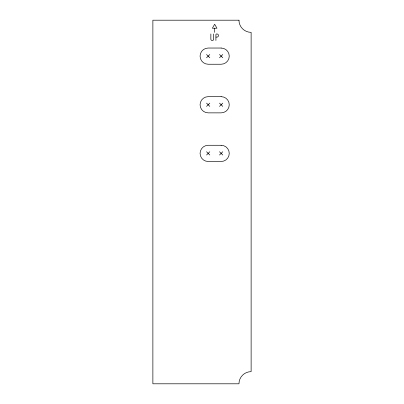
<?xml version="1.0" encoding="UTF-8"?>
<svg xmlns="http://www.w3.org/2000/svg" width="404" height="404" viewBox="0 0 404 404"><rect width="100%" height="100%" fill="white"/><g stroke="black" fill="none" stroke-linecap="round" stroke-linejoin="round"><path stroke-width="0.61" d="M206.56 57.757L209.797 54.52M219.523 57.757L222.766 54.52M206.56 106.378L209.797 103.136M219.523 106.378L222.766 103.136M206.56 155L209.797 151.758M219.523 155L222.766 151.758M214.499 28.224L212.368 28.224L214.66 24.25L216.958 28.224L214.66 28.224L214.66 32.355M216.069 37.102L216.908 37.102A1.56 1.56 0 0 0 218.468 35.537A1.56 1.56 0 0 0 216.908 33.976L216.67 33.976A0.758 0.758 0 0 0 215.908 34.734L215.908 40.461M219.523 54.52L222.766 57.757M206.56 54.52L209.797 57.757M219.523 103.136L222.766 106.378M206.56 103.136L209.797 106.378M219.523 151.758L222.766 155M206.56 151.758L209.797 155M213.655 33.976L213.655 39.127A1.404 1.404 0 0 1 212.257 40.531A1.404 1.404 0 0 1 210.853 39.127L210.853 33.976M238.971 20.2L152.874 20.2L152.874 383.8L238.971 383.8A12.155 12.155 0 0 1 251.126 371.645L251.126 32.355A12.155 12.155 0 0 1 238.971 20.2M221.145 48.036L208.181 48.036A8.105 8.105 0 0 0 200.076 56.141A8.105 8.105 0 0 0 208.181 64.241L221.145 64.241A8.105 8.105 0 0 0 229.25 56.141A8.105 8.105 0 0 0 221.145 48.036M221.145 96.657L208.181 96.657A8.105 8.105 0 0 0 200.076 104.757A8.105 8.105 0 0 0 208.181 112.862L221.145 112.862A8.105 8.105 0 0 0 229.25 104.757A8.105 8.105 0 0 0 221.145 96.657M221.145 145.278L208.181 145.278A8.105 8.105 0 0 0 200.076 153.379A8.105 8.105 0 0 0 208.181 161.484L221.145 161.484A8.105 8.105 0 0 0 229.25 153.379A8.105 8.105 0 0 0 221.145 145.278"/></g></svg>
